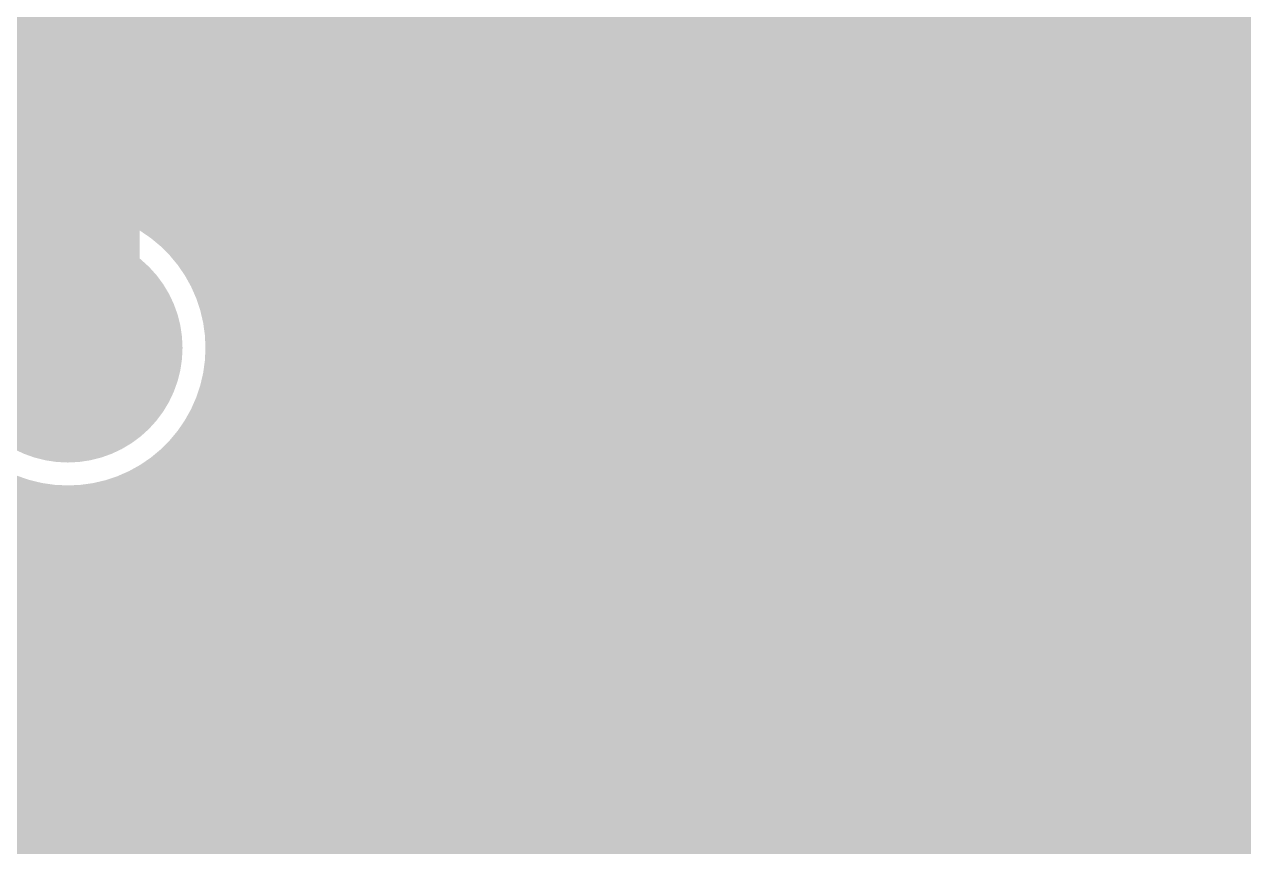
# Model space of a CAD drawing. Extents: x -5 to 208, y -5 to 206.
# Drawn here: x 61.21 to 72.01, y 50.83 to 58.11 of the extents above; entities that cross this region are included whole.
import ezdxf

# ---------------------------------------------------------------- set-up
doc = ezdxf.new("R2010")
doc.units = 0
doc.header["$MEASUREMENT"] = 0
doc.layers.get('0').update_dxf_attribs({"linetype": 'CONTINUOUS'})
for name, color, linetype in [('22-301-0_BOT', 7, 'CONTINUOUS'), ('22-301-0_DRD', 7, 'CONTINUOUS'), ('22-301-0_IN1', 1, 'CONTINUOUS'), ('22-301-0_IN2', 4, 'CONTINUOUS'), ('22-301-0_SMB', 3, 'CONTINUOUS'), ('22-301-0_SMT', 5, 'CONTINUOUS'), ('22-301-0_SST', 10, 'CONTINUOUS'), ('22-301-0_TOP', 14, 'CONTINUOUS'), ('THRUHOLE_TAP', 11, 'CONTINUOUS')]:
    doc.layers.add(name, color=color, linetype=linetype)

# ---------------------------------------------------------------- blocks, each defined once
blk = doc.blocks.new('ROUND_2')
at = {"const_width": 1.016}
blk.add_lwpolyline([(-0.508, 0, 1), (0.508, 0, 1)], format="xyb", close=True, dxfattribs=at)
blk = doc.blocks.new('RECTANGLE_6')
blk.add_solid([(0.4826, 0.4064), (0.4826, -0.4064), (-0.4826, 0.4064), (-0.4826, -0.4064)])
blk = doc.blocks.new('ROUND_80')
at = {"const_width": 0.54991}
blk.add_lwpolyline([(-0.274954, 0, 1), (0.274954, 0, 1)], format="xyb", close=True, dxfattribs=at)

msp = doc.modelspace()

# ---------------------------------------------------------------- linework, layer by layer
at = {"layer": '22-301-0_BOT', "const_width": 0.254}
for points in [[(71.59498, 57.66054, 0.4142136), (72.22998, 58.29554)], [(61.595, 56.769, 0.2516257), (60.32422, 56.08625)], [(62.865, 56.08574, 0.2516254), (61.595, 56.76807)], [(64.135, 56.769, 0.2516257), (62.86422, 56.08625)], [(65.659, 55.245, 0.4142136), (64.135, 56.769)], [(64.135, 53.721, 0.4142136), (65.659, 55.245)], [(60.325, 54.40172, 0.2512561), (61.595, 53.72053)], [(61.595, 53.721, 0.251256), (62.8646, 54.40198)], [(62.865, 54.40172, 0.2512561), (64.135, 53.72053)]]:
    msp.add_lwpolyline(points, format="xyb", dxfattribs=at)
at = {"layer": '22-301-0_BOT'}
for points, const_width in [([(75.15606, 57.8866), (72.07758, 57.8866)], 0.254), ([(72.1106, 57.92724), (72.1106, 51.4223)], 0.254), ([(75.3491, 57.658), (41.66362, 57.658)], 0.254), ([(71.59498, 57.66054), (51.59502, 57.66054)], 0.254), ([(61.1378, 57.66054), (61.1378, 56.69788)], 0.254), ([(61.3664, 57.66054), (61.3664, 56.75122)], 0.254), ([(61.595, 57.66054), (61.595, 56.769)], 0.254), ([(61.8236, 57.66054), (61.8236, 56.75122)], 0.254), ([(62.0522, 57.66054), (62.0522, 56.69788)], 0.254), ([(62.2808, 57.66054), (62.2808, 56.60644)], 0.254), ([(62.5094, 57.66054), (62.5094, 56.4642)], 0.254), ([(62.738, 57.66054), (62.738, 56.25338)], 0.254), ([(62.9666, 57.66054), (62.9666, 56.2229)], 0.254), ([(63.1952, 57.66054), (63.1952, 56.44388)], 0.254), ([(63.4238, 57.66054), (63.4238, 56.5912)], 0.254), ([(63.6524, 57.66054), (63.6524, 56.69026)], 0.254), ([(63.881, 57.66054), (63.881, 56.74614)], 0.254), ([(64.1096, 57.66054), (64.1096, 56.769)], 0.254), ([(64.3382, 57.66054), (64.3382, 56.75376)], 0.254), ([(64.5668, 57.66054), (64.5668, 56.7055)], 0.254), ([(64.7954, 57.66054), (64.7954, 56.61914)], 0.254), ([(65.024, 57.66054), (65.024, 56.48198)], 0.254), ([(65.2526, 57.66054), (65.2526, 56.28132)], 0.254), ([(65.4812, 57.66054), (65.4812, 55.95874)], 0.254), ([(65.7098, 57.66054), (65.7098, 51.4223)], 0.254), ([(65.9384, 57.66054), (65.9384, 51.4223)], 0.254), ([(66.167, 57.66054), (66.167, 51.4223)], 0.254), ([(66.3956, 57.66054), (66.3956, 51.4223)], 0.254), ([(66.6242, 57.66054), (66.6242, 51.4223)], 0.254), ([(66.8528, 57.66054), (66.8528, 51.4223)], 0.254), ([(67.0814, 57.66054), (67.0814, 51.4223)], 0.254), ([(67.31, 57.66054), (67.31, 51.4223)], 0.254), ([(67.5386, 57.66054), (67.5386, 51.4223)], 0.254), ([(67.7672, 57.66054), (67.7672, 51.4223)], 0.254), ([(67.9958, 57.66054), (67.9958, 51.4223)], 0.254), ([(68.2244, 57.66054), (68.2244, 51.4223)], 0.254), ([(68.453, 57.66054), (68.453, 51.4223)], 0.254), ([(68.6816, 57.66054), (68.6816, 51.4223)], 0.254), ([(68.9102, 57.66054), (68.9102, 51.4223)], 0.254), ([(69.1388, 57.66054), (69.1388, 51.4223)], 0.254), ([(69.3674, 57.66054), (69.3674, 51.4223)], 0.254), ([(69.596, 57.66054), (69.596, 51.4223)], 0.254), ([(69.8246, 57.66054), (69.8246, 51.4223)], 0.254), ([(70.0532, 57.66054), (70.0532, 51.4223)], 0.254), ([(70.2818, 57.66054), (70.2818, 51.4223)], 0.254), ([(70.5104, 57.66054), (70.5104, 51.4223)], 0.254), ([(70.739, 57.66054), (70.739, 51.4223)], 0.254), ([(70.9676, 57.66054), (70.9676, 51.4223)], 0.254), ([(71.1962, 57.66054), (71.1962, 51.4223)], 0.254), ([(71.4248, 57.66054), (71.4248, 51.4223)], 0.254), ([(71.6534, 57.66308), (71.6534, 51.4223)], 0.254), ([(71.882, 57.72912), (71.882, 51.4223)], 0.254), ([(95.631, 57.4294), (43.0911, 57.4294)], 0.254), ([(95.631, 57.2008), (43.28668, 57.2008)], 0.254), ([(95.631, 56.9722), (43.37812, 56.9722)], 0.254), ([(61.31814, 56.7436), (59.33186, 56.7436)], 0.254), ([(63.85814, 56.7436), (61.87186, 56.7436)], 0.254), ([(82.90814, 56.7436), (64.41186, 56.7436)], 0.254), ([(63.29172, 56.515), (62.43574, 56.515)], 0.254), ([(82.34172, 56.515), (64.97574, 56.515)], 0.254), ([(63.02248, 56.2864), (62.70752, 56.2864)], 0.254), ([(82.07248, 56.2864), (65.24752, 56.2864)], 0.254), ([(81.89468, 56.0578), (65.42278, 56.0578)], 0.254), ([(81.77784, 55.8292), (65.54216, 55.8292)], 0.254), ([(81.70164, 55.6006), (65.61582, 55.6006)], 0.254), ([(81.66608, 55.372), (65.65392, 55.372)], 0.254), ([(81.66354, 55.1434), (65.65392, 55.1434)], 0.254), ([(81.69656, 54.9148), (65.62344, 54.9148)], 0.254), ([(81.76768, 54.6862), (65.55232, 54.6862)], 0.254), ([(65.4812, 54.53126), (65.4812, 51.4223)], 0.254), ([(81.87944, 54.4576), (65.44056, 54.4576)], 0.254), ([(62.99962, 54.229), (62.73038, 54.229)], 0.254), ([(62.738, 54.23662), (62.738, 51.4223)], 0.254), ([(62.9666, 54.2671), (62.9666, 51.4223)], 0.254), ([(65.2526, 54.20868), (65.2526, 51.4223)], 0.254), ([(82.04962, 54.229), (65.27038, 54.229)], 0.254), ([(63.25616, 54.0004), (62.47384, 54.0004)], 0.254), ([(62.5094, 54.0258), (62.5094, 51.4223)], 0.254), ([(63.1952, 54.04358), (63.1952, 51.4223)], 0.254), ([(82.30616, 54.0004), (65.01384, 54.0004)], 0.254), ([(65.024, 54.00548), (65.024, 51.4223)], 0.254), ([(62.2808, 53.88356), (62.2808, 51.4223)], 0.254), ([(63.4238, 53.89626), (63.4238, 51.4223)], 0.254), ([(64.7954, 53.87086), (64.7954, 51.4223)], 0.254), ([(61.20384, 53.7718), (59.44362, 53.7718)], 0.254), ([(61.1378, 53.78958), (61.1378, 51.4223)], 0.254), ([(63.74384, 53.7718), (61.98362, 53.7718)], 0.254), ([(62.0522, 53.78958), (62.0522, 51.4223)], 0.254), ([(63.6524, 53.79974), (63.6524, 51.4223)], 0.254), ([(82.79384, 53.7718), (64.52362, 53.7718)], 0.254), ([(64.5668, 53.78196), (64.5668, 51.4223)], 0.254), ([(61.3664, 53.73878), (61.3664, 51.4223)], 0.254), ([(61.595, 53.721), (61.595, 51.4223)], 0.254), ([(61.8236, 53.73878), (61.8236, 51.4223)], 0.254), ([(63.881, 53.74132), (63.881, 51.4223)], 0.254), ([(64.1096, 53.721), (64.1096, 51.4223)], 0.254), ([(64.3382, 53.7337), (64.3382, 51.4223)], 0.254), ([(95.631, 53.5432), (5.46862, 53.5432)], 0.254), ([(95.631, 53.3146), (5.95884, 53.3146)], 0.254), ([(95.631, 53.086), (6.21538, 53.086)], 0.254), ([(95.631, 52.8574), (6.38556, 52.8574)], 0.254), ([(95.631, 52.6288), (6.49732, 52.6288)], 0.254), ([(95.631, 52.4002), (44.42206, 52.4002)], 0.254), ([(95.631, 52.1716), (44.65066, 52.1716)], 0.254), ([(95.631, 51.943), (44.75988, 51.943)], 0.254), ([(95.631, 51.7144), (44.79798, 51.7144)], 0.254), ([(82.66938, 51.4858), (44.77512, 51.4858)], 0.254), ([(82.59318, 51.4223), (52.85994, 51.4223)], 0.254), ([(83.185, 50.8), (82.9818, 50.5968), (52.6288, 50.5968)], 0.635)]:
    msp.add_lwpolyline(points, dxfattribs=dict(at, const_width=const_width))
at = {"layer": '22-301-0_DRD', "const_width": 0.254}
for points in [[(62.23, 55.88), (60.96, 55.88)], [(62.23, 55.88), (60.96, 54.61)], [(62.23, 54.61), (60.96, 55.88)], [(62.23, 54.61), (62.23, 55.88)], [(63.5, 55.88), (63.5, 54.61)], [(64.77, 55.88), (63.5, 55.88)], [(64.77, 55.88), (63.5, 54.61)], [(64.77, 54.61), (63.5, 55.88)], [(64.77, 54.61), (64.77, 55.88)], [(60.96, 54.61), (62.23, 54.61)], [(63.5, 54.61), (64.77, 54.61)]]:
    msp.add_lwpolyline(points, dxfattribs=at)
at = {"layer": '22-301-0_IN1', "const_width": 0.254}
for points in [[(69.5706, 111.8108), (69.5706, 27.686)], [(69.7992, 111.8108), (69.7992, 45.56252)], [(70.0278, 111.8108), (70.0278, 45.73016)], [(70.2564, 111.8108), (70.2564, 45.78858)], [(70.485, 111.8108), (70.485, 48.68418)], [(70.7136, 111.8108), (70.7136, 48.91532)], [(70.9422, 111.8108), (70.9422, 49.00422)], [(71.1708, 111.8108), (71.1708, 49.00676)], [(71.3994, 111.8108), (71.3994, 48.93056)], [(71.628, 111.8108), (71.628, 48.72228)], [(71.8566, 111.8108), (71.8566, 47.41418)], [(72.0852, 111.8108), (72.0852, 47.3837)], [(66.3702, 96.86798), (66.3702, 42.672)], [(65.913, 96.81718), (65.913, 42.672)], [(66.1416, 96.81464), (66.1416, 42.672)], [(66.5988, 83.3374), (66.5988, 42.672)], [(66.8274, 82.92846), (66.8274, 42.672)], [(67.056, 82.69986), (67.056, 49.88052)], [(67.2846, 82.55), (67.2846, 50.03292)], [(67.5132, 82.45602), (67.5132, 50.08118)], [(63.627, 72.26808), (63.627, 48.67402)], [(63.3984, 72.06234), (63.3984, 48.58512)], [(63.1698, 71.8947), (63.1698, 48.35398)], [(62.9412, 71.76008), (62.9412, 42.672)], [(62.7126, 71.65086), (62.7126, 55.9943)], [(62.2554, 71.501), (62.2554, 56.41848)], [(62.484, 71.5645), (62.484, 56.25592)], [(61.1124, 71.46544), (61.1124, 56.5023)], [(61.341, 71.43496), (61.341, 56.5658)], [(61.5696, 71.4248), (61.5696, 56.5912)], [(61.7982, 71.43242), (61.7982, 56.57596)], [(62.0268, 71.45782), (62.0268, 56.52008)], [(63.8556, 60.60694), (63.8556, 48.67656)], [(65.6844, 60.60694), (65.6844, 43.02252)], [(67.7418, 60.452), (67.7418, 50.0507)], [(64.0842, 60.25896), (64.0842, 48.60036)], [(65.4558, 60.25896), (65.4558, 43.28668)], [(69.342, 60.34278), (69.342, 27.686)], [(67.9704, 60.19292), (67.9704, 49.92878)], [(69.1134, 60.13704), (69.1134, 27.686)], [(64.3128, 60.09386), (64.3128, 48.39208)], [(65.2272, 60.09386), (65.2272, 43.38574)], [(68.199, 60.0583), (68.199, 49.56302)], [(68.8848, 60.02782), (68.8848, 27.686)], [(64.5414, 60.0075), (64.5414, 43.14444)], [(64.77, 59.97956), (64.77, 43.32986)], [(64.9986, 60.0075), (64.9986, 43.39844)], [(68.4276, 59.99226), (68.4276, 27.686)], [(68.6562, 59.9821), (68.6562, 27.686)], [(93.599, 58.0898), (32.004, 58.0898)], [(93.599, 57.8612), (32.004, 57.8612)], [(93.599, 57.6326), (32.004, 57.6326)], [(93.599, 57.404), (32.004, 57.404)], [(93.599, 57.1754), (32.004, 57.1754)], [(93.599, 56.9468), (32.004, 56.9468)], [(93.599, 56.7182), (32.004, 56.7182)], [(82.67192, 56.4896), (62.10808, 56.4896)], [(82.30108, 56.261), (62.47892, 56.261)], [(82.0928, 56.0324), (62.6872, 56.0324)], [(81.96072, 55.8038), (62.81928, 55.8038)], [(81.87944, 55.5752), (62.90056, 55.5752)], [(81.84134, 55.3466), (62.93612, 55.3466)], [(81.84388, 55.118), (62.93358, 55.118)], [(81.88706, 54.8894), (62.89294, 54.8894)], [(81.97088, 54.6608), (62.80658, 54.6608)], [(82.11058, 54.4322), (62.66688, 54.4322)], [(62.7126, 54.49316), (62.7126, 42.672)], [(82.33156, 54.2036), (62.44844, 54.2036)], [(62.484, 54.23408), (62.484, 42.672)], [(61.1124, 53.9877), (61.1124, 42.672)], [(62.2554, 54.07152), (62.2554, 42.672)], [(61.14796, 53.975), (59.50204, 53.975)], [(61.341, 53.92166), (61.341, 42.672)], [(61.5696, 53.8988), (61.5696, 42.672)], [(61.7982, 53.91404), (61.7982, 42.672)], [(62.0268, 53.96992), (62.0268, 42.672)], [(82.73796, 53.975), (62.04204, 53.975)], [(93.599, 53.7464), (32.004, 53.7464)], [(93.599, 53.5178), (32.004, 53.5178)], [(93.599, 53.2892), (32.004, 53.2892)], [(93.599, 53.0606), (32.004, 53.0606)], [(93.599, 52.832), (32.004, 52.832)], [(93.599, 52.6034), (32.004, 52.6034)], [(93.599, 52.3748), (32.004, 52.3748)], [(93.599, 52.1462), (32.004, 52.1462)], [(93.599, 51.9176), (32.004, 51.9176)], [(93.599, 51.689), (32.004, 51.689)], [(83.02244, 51.4604), (32.004, 51.4604)], [(82.65922, 51.2318), (52.8701, 51.2318)], [(82.53476, 51.0032), (53.17236, 51.0032)], [(82.50428, 50.7746), (53.28412, 50.7746)]]:
    msp.add_lwpolyline(points, dxfattribs=at)
for points in [[(61.595, 56.5912, 0.3182174), (60.325, 55.69204)], [(62.9412, 55.245, 0.4142136), (61.595, 56.5912)], [(61.595, 53.8988, 0.4142136), (62.9412, 55.245)], [(60.325, 54.79796, 0.3182175), (61.595, 53.8988)]]:
    msp.add_lwpolyline(points, format="xyb", dxfattribs=at)
at = {"layer": '22-301-0_IN2', "const_width": 0.254}
for points in [[(69.5706, 112.141), (69.5706, 27.813)], [(69.7992, 112.141), (69.7992, 45.56252)], [(70.0278, 112.141), (70.0278, 45.73016)], [(70.2564, 112.141), (70.2564, 45.78858)], [(70.485, 112.141), (70.485, 48.68418)], [(70.7136, 112.141), (70.7136, 48.91532)], [(70.9422, 112.141), (70.9422, 49.00422)], [(71.1708, 111.97082), (71.1708, 49.00676)], [(72.0852, 112.01654), (72.0852, 47.3837)], [(71.8566, 111.86668), (71.8566, 47.41418)], [(71.3994, 111.84636), (71.3994, 48.93056)], [(71.628, 111.81588), (71.628, 48.72228)], [(66.3702, 96.86798), (66.3702, 42.799)], [(65.913, 96.81718), (65.913, 42.799)], [(66.1416, 96.81464), (66.1416, 42.799)], [(66.5988, 83.3374), (66.5988, 42.799)], [(66.8274, 82.92846), (66.8274, 42.799)], [(67.056, 82.69986), (67.056, 49.88052)], [(67.2846, 82.55), (67.2846, 50.03292)], [(67.5132, 82.45602), (67.5132, 50.08118)], [(63.627, 72.26808), (63.627, 48.67402)], [(63.3984, 72.06234), (63.3984, 48.58512)], [(63.1698, 71.8947), (63.1698, 48.35398)], [(62.9412, 71.76008), (62.9412, 42.799)], [(62.7126, 71.65086), (62.7126, 55.9943)], [(62.2554, 71.501), (62.2554, 56.41848)], [(62.484, 71.5645), (62.484, 56.25592)], [(61.1124, 71.46544), (61.1124, 56.5023)], [(61.341, 71.43496), (61.341, 56.5658)], [(61.5696, 71.4248), (61.5696, 56.5912)], [(61.7982, 71.43242), (61.7982, 56.57596)], [(62.0268, 71.45782), (62.0268, 56.52008)], [(63.8556, 60.60694), (63.8556, 48.67656)], [(65.6844, 60.60694), (65.6844, 43.02252)], [(67.7418, 60.452), (67.7418, 50.0507)], [(64.0842, 60.25896), (64.0842, 48.60036)], [(65.4558, 60.25896), (65.4558, 43.28668)], [(69.342, 60.34278), (69.342, 27.813)], [(67.9704, 60.19292), (67.9704, 49.92878)], [(69.1134, 60.13704), (69.1134, 27.813)], [(64.3128, 60.09386), (64.3128, 48.39208)], [(65.2272, 60.09386), (65.2272, 43.38574)], [(68.199, 60.0583), (68.199, 49.56302)], [(68.8848, 60.02782), (68.8848, 27.813)], [(64.5414, 60.0075), (64.5414, 43.14444)], [(64.77, 59.97956), (64.77, 43.32986)], [(64.9986, 60.0075), (64.9986, 43.39844)], [(68.4276, 59.99226), (68.4276, 27.813)], [(68.6562, 59.9821), (68.6562, 27.813)], [(93.599, 58.1406), (32.004, 58.1406)], [(93.599, 57.912), (32.004, 57.912)], [(93.599, 57.6834), (32.004, 57.6834)], [(93.599, 57.4548), (32.004, 57.4548)], [(93.599, 57.2262), (32.004, 57.2262)], [(93.599, 56.9976), (32.004, 56.9976)], [(93.599, 56.769), (32.004, 56.769)], [(61.22924, 56.5404), (59.42076, 56.5404)], [(82.81924, 56.5404), (61.96076, 56.5404)], [(82.36458, 56.3118), (62.41542, 56.3118)], [(82.1309, 56.0832), (62.6491, 56.0832)], [(81.98358, 55.8546), (62.79388, 55.8546)], [(81.89468, 55.626), (62.88532, 55.626)], [(81.84642, 55.3974), (62.93104, 55.3974)], [(81.84134, 55.1688), (62.93866, 55.1688)], [(81.87436, 54.9402), (62.90564, 54.9402)], [(81.94802, 54.7116), (62.82944, 54.7116)], [(82.07502, 54.483), (62.70498, 54.483)], [(62.7126, 54.49316), (62.7126, 42.799)], [(62.484, 54.23408), (62.484, 42.799)], [(82.27314, 54.2544), (62.50686, 54.2544)], [(61.1124, 53.9877), (61.1124, 42.799)], [(82.6135, 54.0258), (62.1665, 54.0258)], [(62.2554, 54.07152), (62.2554, 42.799)], [(61.341, 53.92166), (61.341, 42.799)], [(61.5696, 53.8988), (61.5696, 42.799)], [(61.7982, 53.91404), (61.7982, 42.799)], [(62.0268, 53.96992), (62.0268, 42.799)], [(93.599, 53.7972), (32.004, 53.7972)], [(93.599, 53.5686), (32.004, 53.5686)], [(93.599, 53.34), (32.004, 53.34)], [(93.599, 53.1114), (32.004, 53.1114)], [(93.599, 52.8828), (32.004, 52.8828)], [(93.599, 52.6542), (32.004, 52.6542)], [(93.599, 52.4256), (32.004, 52.4256)], [(93.599, 52.197), (32.004, 52.197)], [(93.599, 51.9684), (32.004, 51.9684)], [(93.599, 51.7398), (32.004, 51.7398)], [(93.599, 51.5112), (32.004, 51.5112)], [(82.70494, 51.2826), (32.004, 51.2826)], [(82.55508, 51.054), (53.13172, 51.054)], [(82.50428, 50.8254), (53.26888, 50.8254)]]:
    msp.add_lwpolyline(points, dxfattribs=at)
for points in [[(61.595, 56.5912, 0.3182174), (60.325, 55.69204)], [(62.9412, 55.245, 0.4142136), (61.595, 56.5912)], [(61.595, 53.8988, 0.4142136), (62.9412, 55.245)], [(60.325, 54.79796, 0.3182175), (61.595, 53.8988)]]:
    msp.add_lwpolyline(points, format="xyb", dxfattribs=at)
at = {"layer": '22-301-0_SST'}
for points, const_width in [([(61.849, 60.325), (61.849, 56.388), (61.341, 56.388), (61.341, 60.325)], 0.2032), ([(63.881, 60.325), (63.881, 56.388), (64.389, 56.388), (64.389, 60.325)], 0.2032), ([(65.84188, 55.92318), (65.6717, 55.86476), (65.6717, 55.62854), (65.84188, 55.56758), (66.00952, 55.45074), (66.51752, 55.45074), (66.6877, 55.50916), (66.6877, 55.86476), (66.51752, 55.92318), (65.84188, 55.92318)], 0.1524), ([(66.00952, 55.68696), (65.6717, 55.45074)], 0.1524), ([(66.1797, 55.02656), (66.1797, 54.67096), (66.00952, 54.61254), (65.84188, 54.61254), (65.6717, 54.67096), (65.6717, 55.02656), (65.84188, 55.08498), (66.00952, 55.08498), (66.6877, 54.84876)], 0.1524), ([(62.36462, 52.88788), (62.36462, 53.90388), (62.24524, 53.7337)], 0.1524), ([(63.92164, 52.88788), (63.92164, 53.90388), (63.80226, 53.7337)], 0.1524), ([(61.28766, 53.39588), (61.64326, 53.39588), (61.76264, 53.56606), (61.76264, 53.7337), (61.64326, 53.90388), (61.28766, 53.90388), (61.28766, 52.88788)], 0.1524), ([(62.90564, 53.39588), (63.26124, 53.39588), (63.31966, 53.2257), (63.31966, 53.05806), (63.26124, 52.88788), (62.90564, 52.88788), (62.84722, 53.05806), (62.84722, 53.2257), (63.08344, 53.90388)], 0.1524), ([(61.58484, 53.39588), (61.76264, 52.88788)], 0.1524), ([(62.48146, 52.88788), (62.24524, 52.88788)], 0.1524), ([(64.04102, 52.88788), (63.80226, 52.88788)], 0.1524), ([(65.47358, 51.90236), (65.3034, 51.96332), (65.3034, 52.31892), (65.47358, 52.37734), (66.15176, 52.37734), (66.3194, 52.31892), (66.3194, 51.96332), (66.15176, 51.90236)], 0.1524), ([(63.0555, 49.3395), (63.0555, 52.2605), (61.4172, 52.2605), (61.4172, 49.3395), (63.0555, 49.3395)], 0.1524), ([(63.3095, 52.2605), (63.3095, 49.3395), (64.9478, 49.3395), (64.9478, 52.2605), (63.3095, 52.2605)], 0.1524), ([(67.02806, 51.8033), (66.86042, 51.86426), (66.86042, 52.21986), (67.02806, 52.27828), (67.70624, 52.27828), (67.87642, 52.21986), (67.87642, 51.86426), (67.70624, 51.8033)], 0.1524), ([(68.90258, 51.64836), (68.7324, 51.70932), (68.7324, 52.06492), (68.90258, 52.12334), (69.58076, 52.12334), (69.7484, 52.06492), (69.7484, 51.70932), (69.58076, 51.64836)], 0.1524), ([(65.3034, 51.18354), (65.3034, 51.41976)], 0.1524), ([(65.3034, 51.30292), (66.3194, 51.30292), (66.15176, 51.41976)], 0.1524), ([(66.86042, 51.08448), (66.86042, 51.3207)], 0.1524), ([(66.86042, 51.20386), (67.87642, 51.20386), (67.70624, 51.3207)], 0.1524), ([(68.7324, 50.92954), (68.7324, 51.16576)], 0.1524), ([(68.7324, 51.04892), (69.7484, 51.04892), (69.58076, 51.16576)], 0.1524), ([(65.3034, 50.64252), (65.47358, 50.75936), (65.64376, 50.82032), (65.98158, 50.82032), (66.15176, 50.75936), (66.3194, 50.64252), (66.3194, 50.52314), (66.15176, 50.40376), (65.98158, 50.34534), (65.64376, 50.34534), (65.47358, 50.40376), (65.3034, 50.52314), (65.3034, 50.64252)], 0.1524)]:
    msp.add_lwpolyline(points, dxfattribs=dict(at, const_width=const_width))
at = {"layer": '22-301-0_TOP'}
for points, const_width in [([(61.595, 74.295), (61.595, 55.245)], 1.27), ([(56.515, 51.816), (56.8198, 51.5112), (62.23, 51.5112)], 0.635), ([(73.66, 51.816), (64.4398, 51.816), (64.135, 51.5112)], 0.635), ([(64.135, 51.5112), (62.23, 51.5112)], 0.635)]:
    msp.add_lwpolyline(points, dxfattribs=dict(at, const_width=const_width))

# ---------------------------------------------------------------- block references
at = {"layer": '22-301-0_BOT'}
for p in [(61.595, 55.245), (64.135, 55.245)]:
    msp.add_blockref('ROUND_2', p, dxfattribs=at)
at = {"layer": '22-301-0_IN1'}
for p in [(61.595, 55.245), (64.135, 55.245)]:
    msp.add_blockref('ROUND_2', p, dxfattribs=at)
at = {"layer": '22-301-0_IN2'}
for p in [(61.595, 55.245), (64.135, 55.245)]:
    msp.add_blockref('ROUND_2', p, dxfattribs=at)
at = {"layer": '22-301-0_SMB'}
for p in [(61.595, 55.245), (64.135, 55.245)]:
    msp.add_blockref('ROUND_2', p, dxfattribs=at)
at = {"layer": '22-301-0_SMT'}
for name, p in [('ROUND_2', (61.595, 55.245)), ('ROUND_2', (64.135, 55.245)), ('RECTANGLE_6', (62.23, 51.5112)), ('RECTANGLE_6', (64.135, 51.5112))]:
    msp.add_blockref(name, p, dxfattribs=at)
at = {"layer": '22-301-0_TOP'}
for name, p in [('ROUND_2', (61.595, 55.245)), ('ROUND_2', (64.135, 55.245)), ('RECTANGLE_6', (62.23, 51.5112)), ('RECTANGLE_6', (64.135, 51.5112))]:
    msp.add_blockref(name, p, dxfattribs=at)
at = {"layer": 'THRUHOLE_TAP'}
for p in [(61.595, 55.245), (64.135, 55.245)]:
    msp.add_blockref('ROUND_80', p, dxfattribs=at)

doc.saveas('drawing.dxf')
